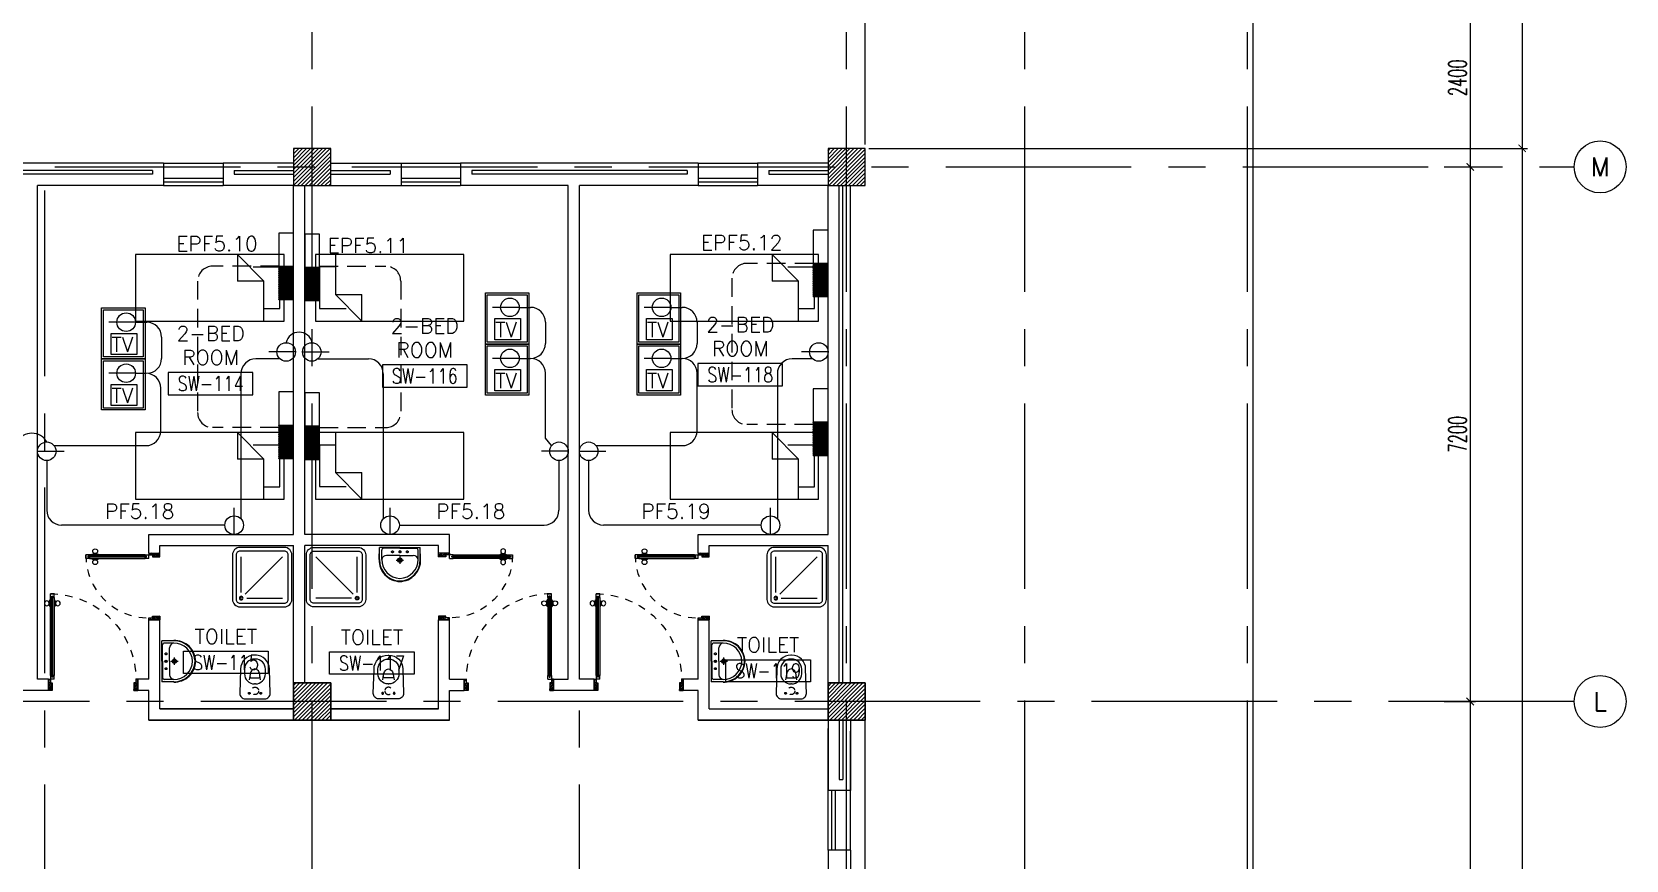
# Model space of a CAD drawing. Extents: x -0.4 to 93.5, y -1.1 to 78.4.
# Drawn here: x 72.06 to 93.53, y 55.23 to 66.39 of the extents above; entities that cross this region are included whole.
import ezdxf
from ezdxf.enums import TextEntityAlignment as Align

# ---------------------------------------------------------------- set-up
doc = ezdxf.new("R2010")
doc.units = 0
doc.header["$MEASUREMENT"] = 0
doc.header["$PDMODE"] = 34
for name, pattern in [('CENTERX2', [4, 2.5, -0.5, 0.5, -0.5]), ('DASHED', [0.75, 0.5, -0.25]), ('HIDDEN', [0.375, 0.25, -0.125]), ('HIDDEN2', [0.1875, 0.125, -0.0625])]:
    doc.linetypes.add(name, pattern=pattern)
doc.layers.get('0').update_dxf_attribs({"color": 11, "linetype": 'CONTINUOUS'})
doc.layers.get('DEFPOINTS').update_dxf_attribs({"color": 11, "linetype": 'CONTINUOUS'})
for name, color, linetype in [('AX-CR', 11, 'CONTINUOUS'), ('AX-DIM', 11, 'CONTINUOUS'), ('AX-TXT', 11, 'CONTINUOUS'), ('AXES', 11, 'CENTERX2'), ('COL', 11, 'CONTINUOUS'), ('DOOR', 11, 'CONTINUOUS'), ('E-CLINE', 2, 'CONTINUOUS'), ('E-HLINE', 2, 'HIDDEN'), ('E-SOCKETS', 4, 'CONTINUOUS'), ('E-TEXT', 4, 'CONTINUOUS'), ('FIX', 11, 'CONTINUOUS'), ('FUR', 11, 'CONTINUOUS'), ('HAT', 11, 'CONTINUOUS'), ('INSUL', 11, 'CONTINUOUS'), ('PROJ-L', 11, 'CONTINUOUS'), ('RM-BOX', 11, 'CONTINUOUS'), ('RM-NAME', 11, 'CONTINUOUS'), ('RM-NO', 11, 'CONTINUOUS'), ('WALL', 11, 'CONTINUOUS'), ('WIN', 11, 'CONTINUOUS')]:
    doc.layers.add(name, color=color, linetype=linetype)
doc.styles.add('ROMANS', font='ROMANS.shx', dxfattribs={"width": 0.6})
doc.dimstyles.new('STANDARD in', dxfattribs={"dimtxt": 0.24, "dimasz": 0.1, "dimexe": 0.07, "dimexo": 0.05, "dimgap": 0.05, "dimtad": 1, "dimdec": 0, "dimlfac": 1000, "dimzin": 0, "dimdsep": 46, "dimtxsty": 'ROMANS', "dimblk": 'ARCHTICK', "dimcen": 0.05, "dimdle": 0.05, "dimclrd": 7, "dimclre": 7, "dimclrt": 2, "dimadec": 0, "dimazin": 0, "dimtfac": 1, "dimtdec": 0, "dimtmove": 2, "dimatfit": 3, "dimldrblk": 'ARCHTICK', "dimfxl": 0, "dimtolj": 1, "dimtzin": 0, "dimarcsym": 0})

# ---------------------------------------------------------------- blocks, each defined once
blk = doc.blocks.new('_ARCHTICK')
at = {"color": 0, "linetype": 'ByBlock', "const_width": 0.15}
blk.add_lwpolyline([(-0.5, -0.5), (0.5, 0.5)], dxfattribs=at)
blk = doc.blocks.new('*D106')
at = {"layer": 'AX-DIM', "color": 7, "lineweight": -2, "ltscale": 0.3}
for p, q in [((8.522, 76.998), (83.332, 76.998)), ((8.572, 72.392), (8.572, 77.068)), ((83.282, 64.87), (83.282, 77.068))]:
    blk.add_line(p, q, dxfattribs=at)
at = {"layer": 'DEFPOINTS', "color": 0, "ltscale": 0.3}
for p in [(83.282, 76.998), (8.572, 72.342), (83.282, 64.82)]:
    blk.add_point(p, dxfattribs=at)
at = {"layer": 'AX-DIM', "color": 7, "lineweight": -2, "ltscale": 0.3, "xscale": 0.1, "yscale": 0.1, "zscale": 0.1, "rotation": 180}
blk.add_blockref('_ARCHTICK', (8.572, 76.998), dxfattribs=at)
at = {"layer": 'AX-DIM', "color": 7, "lineweight": -2, "ltscale": 0.3, "xscale": 0.1, "yscale": 0.1, "zscale": 0.1}
blk.add_blockref('_ARCHTICK', (83.282, 76.998), dxfattribs=at)
at = {"layer": 'AX-DIM', "color": 2, "ltscale": 0.3, "insert": (45.927, 77.168), "char_height": 0.24, "attachment_point": 5, "style": 'ROMANS'}
blk.add_mtext('\\A1;74710', dxfattribs=at)
blk = doc.blocks.new('*D163')
at = {"layer": 'AX-DIM', "color": 7, "lineweight": -2, "ltscale": 0.3}
for p, q in [((77.75, 74.845), (92.202, 74.845)), ((92.132, 74.895), (92.132, 64.77)), ((91.482, 64.82), (92.202, 64.82))]:
    blk.add_line(p, q, dxfattribs=at)
at = {"layer": 'DEFPOINTS', "color": 0, "ltscale": 0.3}
for p in [(77.7, 74.845), (91.432, 64.82), (92.132, 64.82)]:
    blk.add_point(p, dxfattribs=at)
at = {"layer": 'AX-DIM', "color": 7, "lineweight": -2, "ltscale": 0.3, "xscale": 0.1, "yscale": 0.1, "zscale": 0.1}
for p, rotation in [((92.132, 74.845), 90), ((92.132, 64.82), 270)]:
    blk.add_blockref('_ARCHTICK', p, dxfattribs=dict(at, rotation=rotation))
at = {"layer": 'AX-DIM', "color": 2, "ltscale": 0.3, "insert": (91.962, 69.832), "char_height": 0.24, "attachment_point": 5, "rotation": 90, "style": 'ROMANS'}
blk.add_mtext('\\A1;10025', dxfattribs=at)
blk = doc.blocks.new('*D162')
at = {"layer": 'AX-DIM', "color": 7, "lineweight": -2, "ltscale": 0.3}
for p, q in [((83.232, 76.998), (88.557, 76.998)), ((83.282, 76.348), (83.282, 77.068)), ((88.507, 40.87), (88.507, 77.068))]:
    blk.add_line(p, q, dxfattribs=at)
at = {"layer": 'DEFPOINTS', "color": 0, "ltscale": 0.3}
for p in [(88.507, 76.998), (83.282, 76.298), (88.507, 40.82)]:
    blk.add_point(p, dxfattribs=at)
at = {"layer": 'AX-DIM', "color": 7, "lineweight": -2, "ltscale": 0.3, "xscale": 0.1, "yscale": 0.1, "zscale": 0.1, "rotation": 180}
blk.add_blockref('_ARCHTICK', (83.282, 76.998), dxfattribs=at)
at = {"layer": 'AX-DIM', "color": 7, "lineweight": -2, "ltscale": 0.3, "xscale": 0.1, "yscale": 0.1, "zscale": 0.1}
blk.add_blockref('_ARCHTICK', (88.507, 76.998), dxfattribs=at)
at = {"layer": 'AX-DIM', "color": 2, "ltscale": 0.3, "insert": (85.895, 77.168), "char_height": 0.24, "attachment_point": 5, "style": 'ROMANS'}
blk.add_mtext('\\A1;5225', dxfattribs=at)
blk = doc.blocks.new('*D160')
at = {"layer": 'AX-DIM', "color": 7, "lineweight": -2, "ltscale": 0.3}
for p, q in [((92.132, 64.87), (92.132, 5.45)), ((83.332, 64.82), (92.202, 64.82)), ((83.332, 5.5), (92.202, 5.5))]:
    blk.add_line(p, q, dxfattribs=at)
at = {"layer": 'DEFPOINTS', "color": 0, "ltscale": 0.3}
for p in [(83.282, 64.82), (83.282, 5.5), (92.132, 5.5)]:
    blk.add_point(p, dxfattribs=at)
at = {"layer": 'AX-DIM', "color": 7, "lineweight": -2, "ltscale": 0.3, "xscale": 0.1, "yscale": 0.1, "zscale": 0.1}
for p, rotation in [((92.132, 64.82), 90), ((92.132, 5.5), 270)]:
    blk.add_blockref('_ARCHTICK', p, dxfattribs=dict(at, rotation=rotation))
at = {"layer": 'AX-DIM', "color": 2, "ltscale": 0.3, "insert": (91.962, 35.16), "char_height": 0.24, "attachment_point": 5, "rotation": 90, "style": 'ROMANS'}
blk.add_mtext('\\A1;59320', dxfattribs=at)
blk = doc.blocks.new('*X52')
at = {"color": 0}
for p, q in [((245929, 169932), (246386, 170390)), ((245929, 169985), (246333, 170390)), ((245929, 170038), (246280, 170390)), ((245929, 170091), (246227, 170390)), ((245929, 170144), (246174, 170390)), ((245929, 170197), (246121, 170390)), ((245929, 170250), (246068, 170390)), ((245929, 170303), (246015, 170390)), ((245929, 170357), (245962, 170390)), ((245939, 169890), (246429, 170379)), ((245992, 169890), (246429, 170326)), ((246045, 169890), (246429, 170273)), ((246098, 169890), (246429, 170220)), ((246151, 169890), (246429, 170167)), ((246204, 169890), (246429, 170114)), ((246257, 169890), (246429, 170061)), ((246310, 169890), (246429, 170008)), ((246363, 169890), (246429, 169955)), ((246416, 169890), (246429, 169902))]:
    blk.add_line(p, q, dxfattribs=at)
blk = doc.blocks.new('COL50')
at = {"layer": 'COL'}
blk.add_lwpolyline([(-250, 250), (-250, -250), (250, -250), (250, 250)], close=True, dxfattribs=at)
blk = doc.blocks.new('*X45')
at = {"color": 0}
for p, q in [((245927, 177090), (246427, 177590)), ((245929, 177145), (246374, 177590)), ((245929, 177198), (246321, 177590)), ((245929, 177251), (246267, 177590)), ((245929, 177304), (246214, 177590)), ((245929, 177357), (246161, 177590)), ((245929, 177410), (246108, 177590)), ((245929, 177463), (246055, 177590)), ((245929, 177516), (246002, 177590)), ((245929, 177569), (245949, 177590)), ((245980, 177090), (246429, 177539)), ((246033, 177090), (246429, 177486)), ((246086, 177090), (246429, 177433)), ((246139, 177090), (246429, 177380)), ((246192, 177090), (246429, 177327)), ((246245, 177090), (246429, 177274)), ((246298, 177090), (246429, 177220)), ((246351, 177090), (246429, 177167)), ((246404, 177090), (246429, 177114))]:
    blk.add_line(p, q, dxfattribs=at)
blk = doc.blocks.new('*X53')
at = {"color": 0}
for p, q in [((253129, 169920), (253599, 170390)), ((253129, 169973), (253545, 170390)), ((253129, 170026), (253492, 170390)), ((253129, 170079), (253439, 170390)), ((253129, 170132), (253386, 170390)), ((253129, 170185), (253333, 170390)), ((253129, 170238), (253280, 170390)), ((253129, 170291), (253227, 170390)), ((253129, 170344), (253174, 170390)), ((253152, 169890), (253629, 170367)), ((253205, 169890), (253629, 170314)), ((253258, 169890), (253629, 170261)), ((253311, 169890), (253629, 170208)), ((253364, 169890), (253629, 170155)), ((253417, 169890), (253629, 170102)), ((253470, 169890), (253629, 170049)), ((253523, 169890), (253629, 169996)), ((253576, 169890), (253629, 169942))]:
    blk.add_line(p, q, dxfattribs=at)
blk = doc.blocks.new('*X44')
at = {"color": 0}
for p, q in [((253129, 177132), (253586, 177590)), ((253129, 177185), (253533, 177590)), ((253129, 177238), (253480, 177590)), ((253129, 177291), (253427, 177590)), ((253129, 177344), (253374, 177590)), ((253129, 177397), (253321, 177590)), ((253129, 177450), (253268, 177590)), ((253129, 177503), (253215, 177590)), ((253129, 177557), (253162, 177590)), ((253139, 177090), (253629, 177579)), ((253192, 177090), (253629, 177526)), ((253245, 177090), (253629, 177473)), ((253298, 177090), (253629, 177420)), ((253351, 177090), (253629, 177367)), ((253404, 177090), (253629, 177314)), ((253457, 177090), (253629, 177261)), ((253510, 177090), (253629, 177208)), ((253563, 177090), (253629, 177155)), ((253616, 177090), (253629, 177102))]:
    blk.add_line(p, q, dxfattribs=at)
blk = doc.blocks.new('*D148')
at = {"layer": 'AX-DIM', "color": 7, "lineweight": -2, "ltscale": 0.3}
for p, q in [((91.082, 57.37), (91.502, 57.37)), ((91.432, 57.42), (91.432, 50.12)), ((91.082, 50.17), (91.502, 50.17))]:
    blk.add_line(p, q, dxfattribs=at)
at = {"layer": 'DEFPOINTS', "color": 0, "ltscale": 0.3}
for p in [(91.032, 57.37), (91.032, 50.17), (91.432, 50.17)]:
    blk.add_point(p, dxfattribs=at)
at = {"layer": 'AX-DIM', "color": 7, "lineweight": -2, "ltscale": 0.3, "xscale": 0.1, "yscale": 0.1, "zscale": 0.1}
for p, rotation in [((91.432, 57.37), 90), ((91.432, 50.17), 270)]:
    blk.add_blockref('_ARCHTICK', p, dxfattribs=dict(at, rotation=rotation))
at = {"layer": 'AX-DIM', "color": 2, "ltscale": 0.3, "insert": (91.262, 53.77), "char_height": 0.24, "attachment_point": 5, "rotation": 90, "style": 'ROMANS'}
blk.add_mtext('\\A1;7200', dxfattribs=at)
blk = doc.blocks.new('AXR')
at = {"layer": 'AX-CR'}
blk.add_circle((350, 0), 350, dxfattribs=at)
at = {"layer": 'AX-TXT', "style": 'ROMANS'}
blk.add_attdef('AX', text='', height=250, dxfattribs=at).set_placement((350, 0), align=Align.MIDDLE)
blk = doc.blocks.new('*D146')
at = {"layer": 'AX-DIM', "color": 7, "lineweight": -2, "ltscale": 0.3}
for p, q in [((91.082, 64.57), (91.502, 64.57)), ((91.432, 64.62), (91.432, 57.32)), ((91.082, 57.37), (91.502, 57.37))]:
    blk.add_line(p, q, dxfattribs=at)
at = {"layer": 'DEFPOINTS', "color": 0, "ltscale": 0.3}
for p in [(91.032, 64.57), (91.032, 57.37), (91.432, 57.37)]:
    blk.add_point(p, dxfattribs=at)
at = {"layer": 'AX-DIM', "color": 7, "lineweight": -2, "ltscale": 0.3, "xscale": 0.1, "yscale": 0.1, "zscale": 0.1}
for p, rotation in [((91.432, 64.57), 90), ((91.432, 57.37), 270)]:
    blk.add_blockref('_ARCHTICK', p, dxfattribs=dict(at, rotation=rotation))
at = {"layer": 'AX-DIM', "color": 2, "ltscale": 0.3, "insert": (91.262, 60.97), "char_height": 0.24, "attachment_point": 5, "rotation": 90, "style": 'ROMANS'}
blk.add_mtext('\\A1;7200', dxfattribs=at)
blk = doc.blocks.new('*D145')
at = {"layer": 'AX-DIM', "color": 7, "lineweight": -2, "ltscale": 0.3}
for p, q in [((91.432, 67.02), (91.432, 64.52)), ((91.082, 66.97), (91.502, 66.97)), ((91.082, 64.57), (91.502, 64.57))]:
    blk.add_line(p, q, dxfattribs=at)
at = {"layer": 'DEFPOINTS', "color": 0, "ltscale": 0.3}
for p in [(91.032, 66.97), (91.032, 64.57), (91.432, 64.57)]:
    blk.add_point(p, dxfattribs=at)
at = {"layer": 'AX-DIM', "color": 7, "lineweight": -2, "ltscale": 0.3, "xscale": 0.1, "yscale": 0.1, "zscale": 0.1}
for p, rotation in [((91.432, 66.97), 90), ((91.432, 64.57), 270)]:
    blk.add_blockref('_ARCHTICK', p, dxfattribs=dict(at, rotation=rotation))
at = {"layer": 'AX-DIM', "color": 2, "ltscale": 0.3, "insert": (91.262, 65.77), "char_height": 0.24, "attachment_point": 5, "rotation": 90, "style": 'ROMANS'}
blk.add_mtext('\\A1;2400', dxfattribs=at)
blk = doc.blocks.new('DOOR100')
at = {"layer": 'DOOR', "color": 0, "linetype": 'ByBlock'}
for p, q in [((-25, 1300), (-75, 1300)), ((-75, 1300), (-25, 1300)), ((-75, 1250), (-75, 1300)), ((-25, 1250), (-25, 1300)), ((-82, 1205), (-91, 1205)), ((-91, 1205), (-91, 1140)), ((-82, 1140), (-91, 1140)), ((-75, 1218), (-82, 1218)), ((-82, 1128), (-82, 1218)), ((-82, 1205), (-82, 1140)), ((-75, 1128), (-82, 1128)), ((-58, 1250), (-75, 1250)), ((-42, 1270), (-58, 1270)), ((-58, 1250), (-58, 1270)), ((-42, 1250), (-42, 1270)), ((-25, 1250), (-42, 1250)), ((-25, 1218), (-18, 1218)), ((-25, 1128), (-18, 1128)), ((-18, 1128), (-18, 1218)), ((-18, 1205), (-9, 1205)), ((-18, 1205), (-18, 1140)), ((-18, 1140), (-9, 1140)), ((-9, 1205), (-9, 1140)), ((-1200, 0), (-1200, 150)), ((-1200, 150), (-1175, 150)), ((-1200, 150), (-1200, 0)), ((-1150, 0), (-1200, 0)), ((-1175, 150), (-1175, 100)), ((-1175, 100), (-1150, 100)), ((-1150, 100), (-1150, 0)), ((-75, 200), (-58, 200)), ((-75, 150), (-75, 200)), ((-75, 150), (-25, 150)), ((-58, 200), (-58, 180)), ((-58, 180), (-42, 180)), ((-50, 100), (-50, 0)), ((-25, 100), (-50, 100)), ((-50, 0), (0, 0)), ((-42, 200), (-25, 200)), ((-42, 180), (-42, 200)), ((-25, 200), (-25, 150)), ((0, 150), (-25, 150)), ((-25, 150), (-25, 100)), ((0, 150), (0, 0))]:
    blk.add_line(p, q, dxfattribs=at)
at = {"layer": 'DOOR', "linetype": 'ByBlock'}
for p, q in [((-75, 1250), (-75, 200)), ((-58, 200), (-58, 1250)), ((-42, 200), (-42, 1250)), ((-25, 200), (-25, 1250)), ((0, 0), (0, 150))]:
    blk.add_line(p, q, dxfattribs=at)
at = {"layer": 'DOOR', "color": 9, "linetype": 'ByBlock'}
for p, q in [((-1150, 0), (-1200, 114)), ((-1150, 0), (-1200, 40)), ((-1150, 0), (-1163, 100)), ((-50, 0), (0, 114)), ((-50, 0), (-37, 100)), ((-50, 0), (0, 40))]:
    blk.add_line(p, q, dxfattribs=at)
at = {"layer": 'DOOR', "color": 0, "linetype": 'ByBlock'}
for centre in [(-124, 1173), (24, 1173)]:
    blk.add_circle(centre, 32.4, dxfattribs=at)
at = {"layer": 'DOOR', "linetype": 'HIDDEN', "ltscale": 0.5}
blk.add_arc((-25, 150), 1150, 90, 180.0001, dxfattribs=at)
at = {"layer": 'DOOR', "color": 9, "linetype": 'ByBlock'}
for centre, radius, start, end in [((-1150, 0), 154, 103.7142, 108.8947), ((-1150, 0), 134, 100.72, 111.8402), ((-1150, 0), 94.4, 90, 121.9818), ((-1150, 0), 74.4, 90, 132.2236), ((-1150, 0), 54.4, 90, 156.7926), ((-1150, 0), 34.4, 90, 180), ((-1150, 0), 14.4, 90, 180), ((-50, 0), 94.4, 58.0182, 90), ((-50, 0), 74.4, 47.7764, 90), ((-50, 0), 54.4, 23.2074, 90), ((-50, 0), 34.4, 0, 90), ((-50, 0), 14.4, 0, 90), ((-50, 0), 134, 68.1598, 79.28), ((-50, 0), 114, 64.0838, 77.3774), ((-50, 0), 154, 71.1053, 76.2858)]:
    blk.add_arc(centre, radius, start, end, dxfattribs=at)
blk = doc.blocks.new('DOOR90')
at = {"layer": 'DOOR', "color": 0, "linetype": 'ByBlock'}
for p, q in [((-150, 0), (-150, -25)), ((-150, 0), (0, 0)), ((0, -50), (0, 0)), ((-1000, -25), (-1000, -75)), ((-1000, -75), (-1000, -25)), ((-950, -25), (-1000, -25)), ((-950, -75), (-1000, -75)), ((-970, -42), (-970, -58)), ((-950, -42), (-970, -42)), ((-950, -58), (-970, -58)), ((-950, -25), (-950, -42)), ((-950, -58), (-950, -75)), ((-918, -25), (-918, -18)), ((-828, -18), (-918, -18)), ((-918, -75), (-918, -82)), ((-828, -82), (-918, -82)), ((-905, -18), (-905, -9)), ((-905, -9), (-840, -9)), ((-905, -18), (-840, -18)), ((-905, -82), (-905, -91)), ((-905, -82), (-840, -82)), ((-905, -91), (-840, -91)), ((-840, -18), (-840, -9)), ((-840, -82), (-840, -91)), ((-828, -25), (-828, -18)), ((-828, -75), (-828, -82)), ((-200, -42), (-200, -25)), ((-200, -25), (-150, -25)), ((-180, -42), (-200, -42)), ((-200, -75), (-200, -58)), ((-200, -58), (-180, -58)), ((-150, -75), (-200, -75)), ((-180, -58), (-180, -42)), ((-150, -75), (-150, -25)), ((-150, -25), (-100, -25)), ((-100, -25), (-100, -50)), ((-100, -50), (0, -50)), ((-100, -850), (0, -850)), ((-100, -875), (-100, -850)), ((0, -850), (0, -900)), ((-150, -900), (-150, -875)), ((-150, -875), (-100, -875)), ((0, -900), (-150, -900)), ((-150, -900), (0, -900))]:
    blk.add_line(p, q, dxfattribs=at)
at = {"layer": 'DOOR', "color": 9, "linetype": 'ByBlock'}
for p, q in [((0, -50), (-114, 0)), ((0, -50), (-40, 0)), ((0, -50), (-100, -37)), ((0, -850), (-114, -900)), ((0, -850), (-100, -863)), ((0, -850), (-40, -900))]:
    blk.add_line(p, q, dxfattribs=at)
at = {"layer": 'DOOR', "linetype": 'ByBlock'}
for p, q in [((-200, -25), (-950, -25)), ((-200, -42), (-950, -42)), ((-200, -58), (-950, -58)), ((-950, -75), (-200, -75))]:
    blk.add_line(p, q, dxfattribs=at)
at = {"layer": 'DOOR', "color": 0, "linetype": 'ByBlock'}
for centre in [(-873, 24), (-873, -124)]:
    blk.add_circle(centre, 32.4, dxfattribs=at)
at = {"layer": 'DOOR', "color": 9, "linetype": 'ByBlock'}
for centre, radius, start, end in [((0, -50), 154, 161.1053, 166.2858), ((0, -50), 134, 158.1598, 169.28), ((0, -50), 94.4, 148.0182, 180), ((0, -50), 74.4, 137.7764, 180), ((0, -50), 114, 154.0838, 167.3774), ((0, -50), 54.4, 113.2074, 180), ((0, -50), 34.4, 90, 180), ((0, -50), 14.4, 90, 180), ((0, -850), 94.4, 180, 211.9818), ((0, -850), 74.4, 180, 222.2236), ((0, -850), 54.4, 180, 246.7926), ((0, -850), 34.4, 180, 270), ((0, -850), 14.4, 180, 270), ((0, -850), 154, 193.7142, 198.8947), ((0, -850), 134, 190.72, 201.8402)]:
    blk.add_arc(centre, radius, start, end, dxfattribs=at)
at = {"layer": 'DOOR', "linetype": 'HIDDEN', "ltscale": 0.5}
blk.add_arc((-150, -25), 850, 180, 270, dxfattribs=at)
blk = doc.blocks.new('RM1')
at = {"layer": 'RM-BOX'}
blk.add_lwpolyline([(570, -200), (-570, -200), (-570, -500), (570, -500)], close=True, dxfattribs=at)
at = {"layer": 'RM-NAME', "style": 'ROMANS'}
for tag, p in [('ROOMNAME1', (0, 324)), ('ROOMNAME2', (0, 0))]:
    blk.add_attdef(tag, text='', height=200, dxfattribs=at).set_placement(p, align=Align.MIDDLE)
at = {"layer": 'RM-NO', "style": 'ROMANS', "width": 0.8}
blk.add_attdef('ROOMNO', text='', height=200, dxfattribs=at).set_placement((0, -350), align=Align.MIDDLE)
blk = doc.blocks.new('LAV1')
at = {"layer": 'FIX', "linetype": 'DASHED', "lineweight": 20, "ltscale": 0.05}
for p, q in [((50, 220), (-50, 220)), ((0, 170), (0, 270)), ((0, 170), (0, 270))]:
    blk.add_line(p, q, dxfattribs=at)
at = {"layer": 'FIX', "linetype": 'ByBlock', "ltscale": 0.3}
for p, q in [((-280, 210), (-275, 50)), ((-245, 210), (-245, 85)), ((0, 60), (-220, 60)), ((0, 60), (220, 60)), ((245, 210), (245, 85)), ((280, 210), (275, 50))]:
    blk.add_line(p, q, dxfattribs=at)
at = {"layer": 'FIX', "linetype": 'Continuous', "lineweight": 20}
for p, q in [((-275, 210), (-275, 50)), ((0, 50), (-275, 50)), ((0, 50), (-252, 50)), ((0, 155), (-181, 155)), ((0, 155), (181, 155)), ((0, 50), (252, 50)), ((0, 50), (275, 50)), ((275, 210), (275, 50))]:
    blk.add_line(p, q, dxfattribs=at)
at = {"layer": 'FIX', "lineweight": 20}
for p, q in [((16, 107), (-15, 107)), ((0, 92), (0, 123))]:
    blk.add_line(p, q, dxfattribs=at)
for centre, radius in [((0, 220), 29.5), ((0, 220), 22.5), ((0, 107), 15.5)]:
    blk.add_circle(centre, radius, dxfattribs=at)
at = {"layer": 'FIX', "linetype": 'HIDDEN', "lineweight": 20, "ltscale": 0.05}
for centre in [(-100, 107), (100, 107)]:
    blk.add_circle(centre, 12.4, dxfattribs=at)
at = {"layer": 'FIX', "linetype": 'ByBlock', "ltscale": 0.3}
for centre, radius, start, end in [((7, 220), 287, 91.3776, 182.0064), ((-7, 220), 287, 357.9936, 88.6224), ((-220, 85), 24.9, 179.7021, 269.9486), ((220, 85), 24.9, 270.0514, 0.2979)]:
    blk.add_arc(centre, radius, start, end, dxfattribs=at)
at = {"layer": 'FIX', "linetype": 'Continuous', "lineweight": 20}
for centre, radius, start, end in [((8, 217), 283, 91.6988, 181.351), ((8, 212), 253, 91.7328, 180.4884), ((-8, 217), 283, 358.649, 88.3012), ((-8, 212), 253, 359.5116, 88.2672), ((-179, 222), 66.9, 190.2006, 268.0786), ((179, 222), 66.9, 271.9214, 349.7994)]:
    blk.add_arc(centre, radius, start, end, dxfattribs=at)
blk = doc.blocks.new('SHR1')
at = {"layer": 'FIX'}
for p, q in [((-196, 196), (-700, 700)), ((-143, 218), (-143, 700)), ((-218, 143), (-700, 143))]:
    blk.add_line(p, q, dxfattribs=at)
for points in [[(-825, 125), (-825, 725, -0.414214), (-725, 825), (-125, 825, -0.414214), (-25, 725), (-25, 125, -0.414214), (-125, 25), (-725, 25, -0.414214)], [(-775, 125), (-775, 725, -0.414214), (-725, 775), (-125, 775, -0.414214), (-75, 725), (-75, 125, -0.414214), (-125, 75), (-725, 75, -0.414214)]]:
    blk.add_lwpolyline(points, format="xyb", close=True, dxfattribs=at)
for radius in [25, 15]:
    blk.add_circle((-143, 143), radius, dxfattribs=at)
blk = doc.blocks.new('WC1')
at = {"layer": 'FIX', "lineweight": 20}
for p, q in [((-727, 5), (-727, -5)), ((-674, 5), (-674, -5)), ((-534, 24), (-540, 0)), ((-540, 0), (-534, -24)), ((-210, 204), (-538, 194)), ((-475, 141), (-538, 141)), ((-395, 76), (-490, 60)), ((-339, 5), (-339, -5)), ((-538, -141), (-475, -141)), ((-538, -194), (-210, -204)), ((-490, -60), (-395, -76))]:
    blk.add_line(p, q, dxfattribs=at)
at = {"layer": 'FIX', "linetype": 'Continuous', "lineweight": 20}
blk.add_line((-420, -47), (-420, 45), dxfattribs=at)
at = {"layer": 'FIX', "lineweight": 20}
blk.add_lwpolyline([(-213, -204), (-210, -204, 0.414214), (-137, -131), (-137, 0), (-137, 131, 0.414214), (-210, 204)], format="xyb", dxfattribs=at)
at = {"layer": 'FIX', "linetype": 'HIDDEN2', "lineweight": 20, "ltscale": 0.3}
blk.add_circle((-245, 0), 49.8, dxfattribs=at)
at = {"layer": 'FIX', "linetype": 'HIDDEN', "lineweight": 20, "ltscale": 0.05}
for centre in [(-213, 78), (-213, -77)]:
    blk.add_circle(centre, 11.6, dxfattribs=at)
at = {"layer": 'FIX', "lineweight": 20}
for centre, radius, start, end in [((-538, 5), 189, 90, 180), ((-538, 5), 136, 90, 180), ((-473, -7), 68.2, 128.9242, 152.8468), ((-464, -18), 82, 108.496, 128.9242), ((-475, 5), 136, 360, 90), ((-538, -5), 189, 180, 270), ((-538, -5), 136, 180, 270), ((-473, 7), 68.2, 207.1532, 231.0758), ((-464, 18), 82, 231.0758, 251.504), ((-475, -5), 136, 270, 0)]:
    blk.add_arc(centre, radius, start, end, dxfattribs=at)
at = {"layer": 'FIX', "linetype": 'Continuous', "lineweight": 20}
for centre, start, end in [((-443, 46), 357.6662, 91.6121), ((-442, -46), 268.3879, 2.3338)]:
    blk.add_arc(centre, 22.3, start, end, dxfattribs=at)
blk = doc.blocks.new('BHU')
at = {"color": 8}
for p, q in [((0, -311), (145, 1)), ((0, -340), (159, 1)), ((0, -370), (173, 1)), ((0, -399), (187, 1)), ((0, -281), (132, 1)), ((0, -251), (118, 1)), ((0, -15), (7, 1)), ((0, -44), (21, 1)), ((0, -74), (35, 1)), ((0, -104), (49, 1)), ((0, -133), (63, 1)), ((0, -163), (76, 1)), ((0, -192), (90, 1)), ((0, -222), (104, 1)), ((0, -429), (199, -1)), ((4, -450), (199, -31)), ((18, -450), (199, -61)), ((32, -450), (199, -90)), ((45, -450), (199, -120)), ((59, -450), (199, -149)), ((73, -450), (199, -179)), ((87, -450), (199, -208)), ((101, -450), (199, -238)), ((114, -450), (199, -268)), ((128, -450), (199, -297)), ((142, -450), (199, -327)), ((156, -450), (199, -356)), ((169, -450), (199, -386)), ((183, -450), (199, -416)), ((197, -450), (199, -445))]:
    blk.add_line(p, q, dxfattribs=at)
at = {"layer": 'E-SOCKETS'}
for p, q in [((0, 450), (199, 450)), ((0, -450), (0, 450)), ((199, 450), (199, -450))]:
    blk.add_line(p, q, dxfattribs=at)
at = {"layer": 'E-SOCKETS', "color": 4}
for p, q in [((0, 1), (199, 1)), ((0, -450), (199, -450))]:
    blk.add_line(p, q, dxfattribs=at)

msp = doc.modelspace()

# ---------------------------------------------------------------- linework, layer by layer
at = {"layer": 'AXES'}
for p, q in [((75.8324, -1.1143), (75.8324, 77.6984)), ((83.0324, -1.1143), (83.0324, 77.6984)), ((85.4324, -1.1143), (85.4324, 77.6984)), ((88.4324, -1.1143), (88.4324, 77.6984)), ((20.3674, 64.57), (92.8324, 64.57)), ((72.2324, 5.75), (72.2324, 64.57)), ((79.4324, 5.75), (79.4324, 64.52)), ((92.8324, 57.37), (40.7424, 57.37))]:
    msp.add_line(p, q, dxfattribs=at)
at = {"layer": 'COL'}
for points in [[(76.0824, 64.32), (76.0824, 64.82), (75.5824, 64.82), (75.5824, 64.32)], [(83.2824, 64.32), (83.2824, 64.82), (82.7824, 64.82), (82.7824, 64.32)]]:
    msp.add_lwpolyline(points, close=True, dxfattribs=at)
at = {"layer": 'E-CLINE', "color": 4, "linetype": 'ByBlock'}
for p, q in [((78.6216, 62.6786), (78.7742, 62.6786)), ((80.665, 62.6786), (80.8176, 62.6786)), ((73.4525, 62.4786), (73.6051, 62.4786)), ((73.8051, 62.2786), (73.8051, 61.9912)), ((78.9742, 62.4786), (78.9742, 62.1912)), ((81.0176, 62.4786), (81.0176, 62.1912)), ((75.3986, 61.9852), (75.0741, 61.9852)), ((75.9115, 61.9852), (76.5906, 61.9852)), ((78.6216, 61.9912), (78.7742, 61.9912)), ((80.665, 61.9912), (80.8176, 61.9912)), ((82.5734, 61.9852), (82.2991, 61.9852)), ((73.4525, 61.7912), (73.5926, 61.7912)), ((74.8741, 61.7852), (74.8741, 59.8299)), ((76.7906, 61.7852), (76.7906, 59.8299)), ((78.9742, 60.9158), (78.9742, 61.7912)), ((81.0176, 61.0158), (81.0176, 61.7912)), ((82.0991, 61.7852), (82.0991, 59.8299)), ((73.7926, 61.0158), (73.7926, 61.5912)), ((72.3569, 60.8158), (73.5926, 60.8158)), ((79.0578, 60.8158), (78.9742, 60.9158)), ((79.6569, 60.8158), (80.8176, 60.8158)), ((72.2574, 60.6152), (72.2574, 59.945)), ((79.1574, 60.6152), (79.1574, 59.945)), ((79.5574, 60.6152), (79.5574, 59.945)), ((74.6574, 59.745), (72.4574, 59.745)), ((77.0074, 59.745), (78.9574, 59.745)), ((81.8824, 59.745), (79.7574, 59.745))]:
    msp.add_line(p, q, dxfattribs=at)
at = {"layer": 'E-CLINE', "linetype": 'ByBlock'}
msp.add_lwpolyline([(82.7824, 64.32), (83.2824, 64.32), (83.2824, 64.82), (82.7824, 64.82)], close=True, dxfattribs=at)
at = {"layer": 'E-CLINE', "color": 4, "linetype": 'ByBlock'}
for centre, radius, start, end in [((78.7742, 62.4786), 0.2, 0, 90), ((80.8176, 62.4786), 0.2, 0, 90), ((73.6051, 62.2786), 0.2, 0, 90), ((75.6575, 62.1653), 0.1789, 12.09035, 167.87866), ((78.7742, 62.1912), 0.2, 270, 0), ((80.8176, 62.1912), 0.2, 270, 0), ((73.6051, 61.9912), 0.2, 270, 0), ((75.0741, 61.7852), 0.2, 90, 180), ((76.5906, 61.7852), 0.2, 0, 90), ((78.7742, 61.7912), 0.2, 0, 90), ((80.8176, 61.7912), 0.2, 0, 90), ((82.2991, 61.7852), 0.2, 90, 180), ((73.5926, 61.5912), 0.2, 0, 90), ((73.5926, 61.0158), 0.2, 270, 0), ((80.8176, 61.0158), 0.2, 270, 0), ((72.0574, 60.7552), 0.2283, 28.81151, 151.18849), ((72.4574, 59.945), 0.2, 180, 270), ((78.9574, 59.945), 0.2, 270, 0), ((79.7574, 59.945), 0.2, 180, 270)]:
    msp.add_arc(centre, radius, start, end, dxfattribs=at)
at = {"layer": 'E-HLINE', "color": 4}
for p, q in [((75.3851, 63.2324), (74.4903, 63.2324)), ((75.931, 63.2324), (76.8258, 63.2324)), ((82.583, 63.2711), (81.6882, 63.2711)), ((74.2903, 63.0324), (74.2903, 61.2602)), ((77.0258, 63.0324), (77.0258, 61.2602)), ((81.4882, 63.0711), (81.4882, 61.299)), ((75.3844, 61.0602), (74.4903, 61.0602)), ((75.9317, 61.0602), (76.8258, 61.0602)), ((82.5823, 61.099), (81.6882, 61.099))]:
    msp.add_line(p, q, dxfattribs=at)
for centre, start, end in [((74.4903, 63.0324), 90, 180), ((76.8258, 63.0324), 0, 90), ((81.6882, 63.0711), 90, 180), ((74.4903, 61.2602), 180, 270), ((76.8258, 61.2602), 270, 0), ((81.6882, 61.299), 180, 270)]:
    msp.add_arc(centre, 0.2, start, end, dxfattribs=at)
at = {"layer": 'E-SOCKETS'}
for p, q in [((78.1664, 62.1848), (78.1664, 62.8722)), ((78.1664, 62.8722), (78.7523, 62.8722)), ((78.7523, 62.8722), (78.7523, 62.1848)), ((80.2098, 62.1848), (80.2098, 62.8722)), ((80.2098, 62.8722), (80.7957, 62.8722)), ((80.7957, 62.8722), (80.7957, 62.1848)), ((72.9973, 61.9848), (72.9973, 62.6722)), ((72.9973, 62.6722), (73.5832, 62.6722)), ((73.5832, 62.6722), (73.5832, 61.9848)), ((78.6216, 62.6786), (78.2632, 62.6786)), ((80.665, 62.6786), (80.3066, 62.6786)), ((73.4525, 62.4786), (73.0941, 62.4786)), ((75.6076, 62.0778), (75.2493, 62.0778)), ((75.7025, 62.0778), (76.0608, 62.0778)), ((78.1664, 61.4975), (78.1664, 62.1848)), ((78.1664, 62.1848), (78.7523, 62.1848)), ((78.7523, 62.1848), (78.1664, 62.1848)), ((78.7523, 62.1848), (78.7523, 61.4975)), ((80.2098, 61.4975), (80.2098, 62.1848)), ((80.2098, 62.1848), (80.7957, 62.1848)), ((80.7957, 62.1848), (80.2098, 62.1848)), ((80.7957, 62.1848), (80.7957, 61.4975)), ((82.7824, 62.0778), (82.424, 62.0778)), ((72.9973, 61.2975), (72.9973, 61.9848)), ((72.9973, 61.9848), (73.5832, 61.9848)), ((73.5832, 61.9848), (72.9973, 61.9848)), ((73.5832, 61.9848), (73.5832, 61.2975)), ((78.6216, 61.9912), (78.2632, 61.9912)), ((80.665, 61.9912), (80.3066, 61.9912)), ((73.4525, 61.7912), (73.0941, 61.7912)), ((78.7523, 61.4975), (78.1664, 61.4975)), ((80.7957, 61.4975), (80.2098, 61.4975)), ((73.5832, 61.2975), (72.9973, 61.2975)), ((72.1324, 60.7402), (72.4907, 60.7402)), ((79.2824, 60.7402), (78.924, 60.7402)), ((79.4324, 60.7402), (79.7907, 60.7402)), ((74.7824, 59.62), (74.7824, 59.9783)), ((76.8824, 59.62), (76.8824, 59.9783)), ((82.0074, 59.62), (82.0074, 59.9783))]:
    msp.add_line(p, q, dxfattribs=at)
at = {"layer": 'E-SOCKETS', "color": 8}
for p, q in [((78.1914, 62.2098), (78.1914, 62.8472)), ((78.1914, 62.8472), (78.7273, 62.8472)), ((78.7273, 62.8472), (78.7273, 62.2098)), ((80.2348, 62.2098), (80.2348, 62.8472)), ((80.2348, 62.8472), (80.7707, 62.8472)), ((80.7707, 62.8472), (80.7707, 62.2098)), ((73.0223, 62.0098), (73.0223, 62.6472)), ((73.0223, 62.6472), (73.5582, 62.6472)), ((73.5582, 62.6472), (73.5582, 62.0098)), ((78.7273, 62.2098), (78.1914, 62.2098)), ((78.1914, 61.5225), (78.1914, 62.1598)), ((78.1914, 62.1598), (78.7273, 62.1598)), ((78.7273, 62.1598), (78.7273, 61.5225)), ((80.7707, 62.2098), (80.2348, 62.2098)), ((80.2348, 61.5225), (80.2348, 62.1598)), ((80.2348, 62.1598), (80.7707, 62.1598)), ((80.7707, 62.1598), (80.7707, 61.5225)), ((73.5582, 62.0098), (73.0223, 62.0098)), ((73.0223, 61.3225), (73.0223, 61.9598)), ((73.0223, 61.9598), (73.5582, 61.9598)), ((73.5582, 61.9598), (73.5582, 61.3225)), ((78.7273, 61.5225), (78.1914, 61.5225)), ((80.7707, 61.5225), (80.2348, 61.5225)), ((73.5582, 61.3225), (73.0223, 61.3225))]:
    msp.add_line(p, q, dxfattribs=at)
at = {"layer": 'E-SOCKETS'}
for points in [[(78.6382, 62.5281), (78.6382, 62.2421), (78.2932, 62.2421), (78.2932, 62.5281)], [(80.6817, 62.5281), (80.6817, 62.2421), (80.3366, 62.2421), (80.3366, 62.5281)], [(73.4692, 62.3281), (73.4692, 62.0421), (73.1241, 62.0421), (73.1241, 62.3281)], [(73.4692, 61.6408), (73.4692, 61.3547), (73.1241, 61.3547), (73.1241, 61.6408)], [(78.6382, 61.8408), (78.6382, 61.5547), (78.2932, 61.5547), (78.2932, 61.8408)], [(80.6817, 61.8408), (80.6817, 61.5547), (80.3366, 61.5547), (80.3366, 61.8408)]]:
    msp.add_lwpolyline(points, close=True, dxfattribs=at)
for centre in [(78.4966, 62.6786), (80.54, 62.6786), (73.3275, 62.4786), (75.4826, 62.0778), (75.8275, 62.0778), (78.4966, 61.9912), (80.54, 61.9912), (82.6574, 62.0778), (73.3275, 61.7912), (72.2574, 60.7402), (79.1574, 60.7402), (79.5574, 60.7402), (74.7824, 59.745), (76.8824, 59.745), (82.0074, 59.745)]:
    msp.add_circle(centre, 0.125, dxfattribs=at)
at = {"layer": 'FUR'}
for p, q in [((75.454, 63.392), (73.454, 63.392)), ((73.454, 63.392), (73.454, 62.492)), ((74.829, 63.392), (74.829, 63.0308)), ((75.1824, 63.0308), (74.829, 63.392)), ((75.454, 62.492), (75.454, 63.392)), ((77.8764, 63.392), (75.8764, 63.392)), ((75.8764, 63.392), (75.8764, 62.492)), ((76.1481, 63.392), (76.1481, 62.8531)), ((77.8764, 62.492), (77.8764, 63.392)), ((82.6538, 63.392), (80.6538, 63.392)), ((80.6538, 63.392), (80.6538, 62.492)), ((82.0288, 63.392), (82.0288, 63.0308)), ((82.3822, 63.0308), (82.0288, 63.392)), ((82.6538, 62.492), (82.6538, 63.392)), ((75.3986, 63.2198), (75.0389, 63.2198)), ((75.3986, 62.6619), (75.3986, 63.2198)), ((75.9319, 63.2221), (75.9319, 62.6641)), ((76.1481, 63.2221), (75.9319, 63.2221)), ((82.5984, 63.2198), (82.2387, 63.2198)), ((82.5984, 62.6619), (82.5984, 63.2198)), ((75.1824, 63.0308), (74.829, 63.0308)), ((75.1824, 62.492), (75.1824, 63.0308)), ((82.3822, 63.0308), (82.0288, 63.0308)), ((82.3822, 62.492), (82.3822, 63.0308)), ((76.1481, 62.8531), (76.5015, 62.8531)), ((76.1481, 62.8531), (76.5015, 62.492)), ((76.5015, 62.492), (76.5015, 62.8531)), ((75.1824, 62.6619), (75.3986, 62.6619)), ((75.9319, 62.6641), (76.2916, 62.6641)), ((82.3822, 62.6619), (82.5984, 62.6619)), ((73.454, 62.492), (75.454, 62.492)), ((75.8764, 62.492), (77.8764, 62.492)), ((80.6538, 62.492), (82.6538, 62.492)), ((75.454, 60.9931), (73.454, 60.9931)), ((73.454, 60.9931), (73.454, 60.0931)), ((74.829, 60.9931), (74.829, 60.632)), ((75.1824, 60.632), (74.829, 60.9931)), ((75.454, 60.0931), (75.454, 60.9931)), ((77.8764, 60.9931), (75.8764, 60.9931)), ((75.8764, 60.9931), (75.8764, 60.0931)), ((76.1481, 60.9931), (76.1481, 60.4543)), ((77.8764, 60.0931), (77.8764, 60.9931)), ((82.6538, 60.9931), (80.6538, 60.9931)), ((80.6538, 60.9931), (80.6538, 60.0931)), ((82.0288, 60.9931), (82.0288, 60.632)), ((82.3822, 60.632), (82.0288, 60.9931)), ((82.6538, 60.0931), (82.6538, 60.9931)), ((75.3986, 60.821), (75.0389, 60.821)), ((75.3986, 60.263), (75.3986, 60.821)), ((75.9319, 60.8232), (75.9319, 60.2653)), ((76.1481, 60.8232), (75.9319, 60.8232)), ((82.5984, 60.821), (82.2387, 60.821)), ((82.5984, 60.263), (82.5984, 60.821)), ((75.1824, 60.632), (74.829, 60.632)), ((75.1824, 60.0931), (75.1824, 60.632)), ((82.3822, 60.632), (82.0288, 60.632)), ((82.3822, 60.0931), (82.3822, 60.632)), ((76.1481, 60.4543), (76.5015, 60.4543)), ((76.1481, 60.4543), (76.5015, 60.0931)), ((76.5015, 60.0931), (76.5015, 60.4543)), ((75.1824, 60.263), (75.3986, 60.263)), ((75.9319, 60.2653), (76.2916, 60.2653)), ((82.3822, 60.263), (82.5984, 60.263)), ((73.454, 60.0931), (75.454, 60.0931)), ((75.8764, 60.0931), (77.8764, 60.0931)), ((80.6538, 60.0931), (82.6538, 60.0931))]:
    msp.add_line(p, q, dxfattribs=at)
at = {"layer": 'INSUL'}
for p, q in [((73.6824, 64.52), (70.7824, 64.52)), ((73.6824, 64.47), (70.7824, 64.47)), ((73.6824, 64.52), (73.6824, 64.47)), ((74.7824, 64.52), (74.7824, 64.47)), ((74.7824, 64.52), (75.5824, 64.52)), ((74.7824, 64.47), (75.5824, 64.47)), ((76.0824, 64.52), (76.8824, 64.52)), ((76.0824, 64.47), (76.8824, 64.47)), ((76.8824, 64.52), (76.8824, 64.47)), ((77.9824, 64.52), (77.9824, 64.47)), ((80.8824, 64.52), (77.9824, 64.52)), ((80.8824, 64.47), (77.9824, 64.47)), ((80.8824, 64.52), (80.8824, 64.47)), ((81.9824, 64.52), (82.7824, 64.52)), ((81.9824, 64.52), (81.9824, 64.47)), ((81.9824, 64.47), (82.7824, 64.47)), ((82.9324, 57.62), (82.9324, 64.32)), ((82.9824, 57.62), (82.9824, 64.32)), ((82.9324, 57.12), (82.9324, 56.3196)), ((82.9824, 57.12), (82.9824, 56.3196)), ((82.9324, 56.3196), (82.9824, 56.3196))]:
    msp.add_line(p, q, dxfattribs=at)
at = {"layer": 'PROJ-L'}
msp.add_line((83.2824, 50.42), (83.2824, 57.12), dxfattribs=at)
at = {"layer": 'RM-NAME'}
for p, q in [((72.2824, 57.52), (72.2824, 57.67)), ((73.4824, 57.52), (73.4824, 57.67)), ((77.8824, 57.52), (77.8824, 57.67)), ((79.0824, 57.52), (79.0824, 57.67)), ((79.6324, 57.52), (79.6324, 57.67)), ((80.8324, 57.52), (80.8324, 57.67))]:
    msp.add_line(p, q, dxfattribs=at)
at = {"layer": 'WALL'}
for p, q in [((73.8324, 64.62), (70.6324, 64.62)), ((73.8324, 64.62), (73.8324, 64.32)), ((74.6324, 64.62), (74.6324, 64.32)), ((75.5824, 64.62), (74.6324, 64.62)), ((76.0824, 64.62), (77.0324, 64.62)), ((77.0324, 64.62), (77.0324, 64.32)), ((77.8324, 64.62), (77.8324, 64.32)), ((81.0324, 64.62), (77.8324, 64.62)), ((81.0324, 64.62), (81.0324, 64.32)), ((82.7824, 64.62), (81.8324, 64.62)), ((81.8324, 64.62), (81.8324, 64.32)), ((73.8324, 64.32), (72.1324, 64.32)), ((72.1324, 57.67), (72.1324, 64.32)), ((75.5824, 64.32), (74.6324, 64.32)), ((75.5824, 59.62), (75.5824, 64.32)), ((75.7324, 59.62), (75.7324, 64.32)), ((76.0824, 64.32), (77.0324, 64.32)), ((79.2824, 64.32), (77.8324, 64.32)), ((79.2824, 57.67), (79.2824, 64.32)), ((81.0324, 64.32), (79.4324, 64.32)), ((79.4324, 57.67), (79.4324, 64.32)), ((82.7824, 64.32), (81.8324, 64.32)), ((82.7824, 59.62), (82.7824, 64.32)), ((83.0824, 57.62), (83.0824, 64.32)), ((73.6324, 59.62), (75.5824, 59.62)), ((73.6324, 59.37), (73.6324, 59.62)), ((77.6824, 59.62), (75.7324, 59.62)), ((77.6824, 59.37), (77.6824, 59.62)), ((81.0324, 59.62), (82.7824, 59.62)), ((81.0324, 59.37), (81.0324, 59.62)), ((73.6324, 59.37), (73.7824, 59.37)), ((73.7824, 59.47), (75.5824, 59.47)), ((73.7824, 59.37), (73.7824, 59.47)), ((75.5824, 57.62), (75.5824, 59.47)), ((75.7324, 57.62), (75.7324, 59.47)), ((77.5324, 59.47), (75.7324, 59.47)), ((77.5324, 59.37), (77.5324, 59.47)), ((77.6824, 59.37), (77.5324, 59.37)), ((81.0324, 59.37), (81.1824, 59.37)), ((81.1824, 59.47), (82.7824, 59.47)), ((81.1824, 59.37), (81.1824, 59.47)), ((82.7824, 57.62), (82.7824, 59.47)), ((73.6324, 58.47), (73.7824, 58.47)), ((73.6324, 57.67), (73.6324, 58.47)), ((73.7824, 57.27), (73.7824, 58.47)), ((77.5324, 57.27), (77.5324, 58.47)), ((77.6824, 58.47), (77.5324, 58.47)), ((77.6824, 57.67), (77.6824, 58.47)), ((81.0324, 58.47), (81.1824, 58.47)), ((81.0324, 57.67), (81.0324, 58.47)), ((81.1824, 57.27), (81.1824, 58.47)), ((73.6324, 57.12), (73.6324, 57.52)), ((77.6824, 57.12), (77.6824, 57.52)), ((81.0324, 57.12), (81.0324, 57.52)), ((82.7824, 57.12), (82.7824, 56.1696)), ((82.7824, 56.1696), (82.7824, 57.0043)), ((83.0824, 57.12), (83.0824, 56.97)), ((83.0824, 56.1696), (83.0824, 56.97)), ((83.0824, 56.97), (83.0824, 56.1696)), ((83.0824, 56.1696), (82.7824, 56.1696)), ((82.7824, 55.3696), (82.7824, 54.72)), ((83.0824, 55.3696), (82.7824, 55.3696)), ((83.0324, 55.3696), (82.7824, 55.3696)), ((83.0824, 55.3696), (82.7824, 55.3696)), ((83.0824, 55.3696), (82.9824, 55.3696)), ((83.0824, 55.3696), (83.0324, 55.3696)), ((83.0824, 55.3696), (83.0824, 54.17))]:
    msp.add_line(p, q, dxfattribs=at)
at = {"layer": 'WALL', "linetype": 'ByBlock'}
for p, q in [((72.2824, 57.67), (72.1324, 57.67)), ((73.6324, 57.67), (73.4824, 57.67)), ((77.6824, 57.67), (77.8824, 57.67)), ((79.0824, 57.67), (79.2824, 57.67)), ((79.6324, 57.67), (79.4324, 57.67)), ((81.0324, 57.67), (80.8324, 57.67)), ((72.2824, 57.52), (71.8324, 57.52)), ((73.6324, 57.52), (73.4824, 57.52)), ((77.6824, 57.52), (77.8824, 57.52)), ((79.6324, 57.52), (79.0824, 57.52)), ((81.0324, 57.52), (80.8324, 57.52)), ((75.5824, 57.27), (73.7824, 57.27)), ((73.7824, 57.27), (75.5824, 57.27)), ((73.7824, 57.27), (75.5824, 57.27)), ((76.0786, 57.27), (77.5324, 57.27)), ((76.0786, 57.27), (77.5324, 57.27)), ((77.5324, 57.27), (76.0786, 57.27)), ((77.5324, 57.27), (76.0786, 57.27)), ((81.1824, 57.27), (82.7824, 57.27)), ((81.1824, 57.27), (82.7824, 57.27)), ((75.5824, 57.12), (73.6324, 57.12)), ((75.5824, 57.12), (73.6324, 57.12)), ((73.6324, 57.12), (75.5824, 57.12)), ((76.0786, 57.12), (77.6824, 57.12)), ((76.0786, 57.12), (77.6824, 57.12)), ((77.6824, 57.12), (76.0786, 57.12)), ((82.8074, 57.12), (81.0324, 57.12)), ((82.8074, 57.12), (81.0324, 57.12)), ((81.0324, 57.12), (82.8074, 57.12))]:
    msp.add_line(p, q, dxfattribs=at)
at = {"layer": 'WALL', "linetype": 'ByBlock', "ltscale": 0.3}
for points in [[(76.0824, 64.82), (75.5804, 64.82), (75.5804, 64.32), (76.0824, 64.32)], [(83.2824, 64.82), (82.7824, 64.82), (82.7824, 64.32), (83.2824, 64.32)], [(76.0824, 57.62), (75.5824, 57.62), (75.5824, 57.12), (76.0824, 57.12)], [(83.2824, 57.62), (82.7824, 57.62), (82.7824, 57.12), (83.2824, 57.12)]]:
    msp.add_lwpolyline(points, close=True, dxfattribs=at)
at = {"layer": 'WIN'}
for p, q in [((73.8324, 64.62), (74.6324, 64.62)), ((77.0324, 64.62), (77.8324, 64.62)), ((81.0324, 64.62), (81.8324, 64.62)), ((73.8324, 64.42), (74.6324, 64.42)), ((73.8324, 64.37), (74.6324, 64.37)), ((73.8324, 64.32), (74.6324, 64.32)), ((77.0324, 64.42), (77.8324, 64.42)), ((77.0324, 64.37), (77.8324, 64.37)), ((77.0324, 64.32), (77.8324, 64.32)), ((81.0324, 64.42), (81.8324, 64.42)), ((81.0324, 64.37), (81.8324, 64.37)), ((81.0324, 64.32), (81.8324, 64.32)), ((82.7824, 55.3696), (82.7824, 56.1696)), ((82.7824, 56.1681), (82.7824, 56.1696)), ((82.8324, 55.3696), (82.8324, 56.1696)), ((82.8324, 55.3696), (82.8324, 56.1696)), ((82.8824, 55.3696), (82.8824, 56.1696)), ((83.0824, 55.3696), (83.0824, 56.1696)), ((83.0824, 56.1681), (83.0824, 56.1696)), ((82.7824, 55.3696), (82.7824, 55.37)), ((83.0324, 55.3696), (83.0324, 55.37)), ((83.0824, 55.3696), (83.0824, 55.37))]:
    msp.add_line(p, q, dxfattribs=at)

# ---------------------------------------------------------------- block references
at = {"layer": 'AXES', "xscale": 0.001, "yscale": 0.001, "zscale": 0.001}
for p, values in [((92.8324, 64.57), {'AX': 'M'}), ((92.8324, 57.37), {'AX': 'L'})]:
    msp.add_blockref('AXR', p, dxfattribs=at).add_auto_attribs(values)
at = {"layer": 'COL', "xscale": -0.001, "yscale": 0.001, "zscale": 0.001}
for p in [(75.8324, 57.37), (83.0324, 57.37)]:
    msp.add_blockref('COL50', p, dxfattribs=at)
at = {"layer": 'DOOR', "color": 0, "linetype": 'ByBlock', "yscale": 0.001, "zscale": 0.001}
for name, p, xscale in [('DOOR90', (73.7824, 59.37), 0.001), ('DOOR90', (77.5324, 59.37), -0.001), ('DOOR90', (81.1824, 59.37), 0.001), ('DOOR100', (72.2824, 57.52), -0.001), ('DOOR100', (79.0824, 57.52), 0.001), ('DOOR100', (79.6324, 57.52), -0.001)]:
    msp.add_blockref(name, p, dxfattribs=dict(at, xscale=xscale))
at = {"layer": 'E-CLINE', "color": 4, "xscale": -0.0009999999892897904, "yscale": 0.0009999999892897904, "zscale": 0.001}
for p in [(75.583, 63.2284), (75.9324, 63.2151), (82.7824, 63.27), (75.5824, 61.0884), (75.9317, 61.0751), (82.7824, 61.13)]:
    msp.add_blockref('BHU', p, dxfattribs=at)
at = {"layer": 'FIX', "yscale": 0.001, "zscale": 0.001}
for p, xscale in [((74.7344, 58.62), -0.001), ((76.5804, 58.62), 0.001), ((81.9344, 58.62), -0.001)]:
    msp.add_blockref('SHR1', p, dxfattribs=dict(at, xscale=xscale))
for name, p, xscale, rotation in [('LAV1', (77.0144, 59.493), 0.001, 180), ('LAV1', (73.7574, 57.912), 0.001, 270), ('WC1', (75.0624, 57.268), 0.001, 270), ('WC1', (76.8604, 57.268), -0.001, 90), ('LAV1', (81.1574, 57.912), 0.001, 270)]:
    msp.add_blockref(name, p, dxfattribs=dict(at, xscale=xscale, rotation=rotation))
at = {"layer": 'FIX', "color": 7, "linetype": 'ByBlock', "ltscale": 0.3, "xscale": 0.001, "yscale": 0.001, "zscale": 0.001, "rotation": 270}
msp.add_blockref('WC1', (82.2864, 57.268), dxfattribs=at)
at = {"layer": 'HAT', "xscale": 0.001, "yscale": 0.001, "zscale": 0.001}
for name in ['*X45', '*X44', '*X52', '*X53']:
    msp.add_blockref(name, (-170.3462, -112.7697), dxfattribs=at)
at = {"layer": 'RM-NAME', "xscale": 0.001, "yscale": 0.001, "zscale": 0.001}
for p, values in [((77.3492, 62.1041), {'ROOMNO': 'SW-116', 'ROOMNAME2': 'ROOM', 'ROOMNAME1': '2-BED'}), ((81.5995, 62.1217), {'ROOMNO': 'SW-118', 'ROOMNAME2': 'ROOM', 'ROOMNAME1': '2-BED'}), ((74.4645, 62.0023), {'ROOMNO': 'SW-114', 'ROOMNAME2': 'ROOM', 'ROOMNAME1': '2-BED'})]:
    msp.add_blockref('RM1', p, dxfattribs=at).add_auto_attribs(values)
at = {"layer": 'RM-NAME'}
ref = msp.add_blockref('RM1', (74.6699, 58.2457), dxfattribs=dict(at, xscale=-0.001, yscale=0.001, zscale=0.001))
ref.add_attrib('ROOMNO', 'SW-115', dxfattribs={"layer": 'RM-NO', "height": 0.2, "style": 'ROMANS', "width": 0.8}).set_placement((74.6699, 57.8957), align=Align.MIDDLE)
ref.add_attrib('ROOMNAME2', 'TOILET', dxfattribs={"height": 0.2, "style": 'ROMANS'}).set_placement((74.6699, 58.2457), align=Align.MIDDLE)
ref = msp.add_blockref('RM1', (76.6379, 58.2371), dxfattribs=dict(at, xscale=-0.001, yscale=0.001, zscale=0.001))
ref.add_attrib('ROOMNO', 'SW-117', dxfattribs={"layer": 'RM-NO', "height": 0.2, "style": 'ROMANS', "width": 0.8}).set_placement((76.6379, 57.8871), align=Align.MIDDLE)
ref.add_attrib('ROOMNAME2', 'TOILET', dxfattribs={"height": 0.2, "style": 'ROMANS'}).set_placement((76.6379, 58.2371), align=Align.MIDDLE)
ref = msp.add_blockref('RM1', (81.9747, 58.1331), dxfattribs=dict(at, xscale=-0.001, yscale=0.001, zscale=0.001))
ref.add_attrib('ROOMNO', 'SW-119', dxfattribs={"layer": 'RM-NO', "height": 0.2, "style": 'ROMANS', "width": 0.8}).set_placement((81.9747, 57.7831), align=Align.MIDDLE)
ref.add_attrib('ROOMNAME2', 'TOILET', dxfattribs={"height": 0.2, "style": 'ROMANS'}).set_placement((81.9747, 58.1331), align=Align.MIDDLE)

# ---------------------------------------------------------------- texts
at = {"layer": 'E-SOCKETS', "style": 'ROMANS'}
for p in [(73.1303, 62.0782), (78.2994, 62.2782), (80.3428, 62.2782), (78.2994, 61.5908), (80.3428, 61.5908), (73.1303, 61.3908)]:
    msp.add_text('TV', height=0.2, dxfattribs=at).set_placement(p)
at = {"layer": 'E-TEXT', "color": 4, "style": 'ROMANS'}
for s, p in [(' EPF5.10', (73.8662, 63.4352)), (' EPF5.11', (75.9028, 63.412)), (' EPF5.12', (80.9337, 63.4508)), (' PF5.18', (72.9043, 59.8319)), (' PF5.18', (77.3656, 59.8319)), (' PF5.19', (80.1293, 59.8319))]:
    msp.add_text(s, height=0.2, dxfattribs=at).set_placement(p)

# ---------------------------------------------------------------- dimensions: what is measured, and where the dimension line sits
at = {"layer": 'AX-DIM'}
for base, p1, p2, picture, middle in [((83.2824, 76.9984), (8.5724, 72.3423), (83.2824, 64.82), '*D106', (45.9274, 77.1684)), ((88.5074, 76.9984), (83.2824, 76.2984), (88.5074, 40.82), '*D162', (85.8949, 77.1684))]:
    dim = msp.add_linear_dim(base=base, p1=p1, p2=p2, dimstyle='STANDARD in', dxfattribs=at)
    dim.commit()
    dim.dimension.update_dxf_attribs({"geometry": picture, "text_midpoint": middle})
for base, p1, p2, picture, middle in [((92.1324, 64.82), (77.6996, 74.845), (91.4324, 64.82), '*D163', (91.9624, 69.8325)), ((91.4324, 64.57), (91.0324, 66.97), (91.0324, 64.57), '*D145', (91.2624, 65.77)), ((92.1324, 5.5), (83.2824, 64.82), (83.2824, 5.5), '*D160', (91.9624, 35.16)), ((91.4324, 57.37), (91.0324, 64.57), (91.0324, 57.37), '*D146', (91.2624, 60.97)), ((91.4324, 50.17), (91.0324, 57.37), (91.0324, 50.17), '*D148', (91.2624, 53.77))]:
    dim = msp.add_linear_dim(base=base, p1=p1, p2=p2, angle=270, dimstyle='STANDARD in', dxfattribs=at)
    dim.commit()
    dim.dimension.update_dxf_attribs({"geometry": picture, "text_midpoint": middle})

doc.saveas('drawing.dxf')
